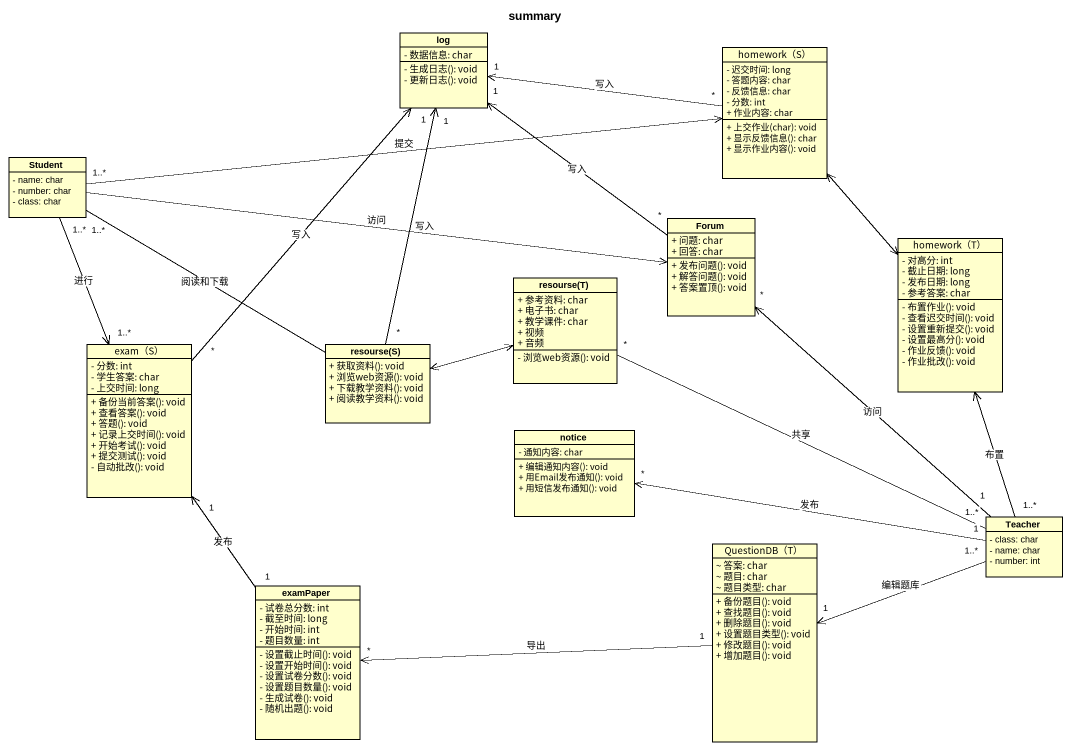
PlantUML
@startuml
title summary
hide circle
hide empty members
skinparam classAttributeIconSize 0
class log {
  - 数据信息: char
  - 生成日志(): void
  - 更新日志(): void
}
class "homework（S）" as homework_S {
  - 迟交时间: long
  - 答题内容: char
  - 反馈信息: char
  - 分数: int
  + 作业内容: char
  + 上交作业(char): void
  + 显示反馈信息(): char
  + 显示作业内容(): void
}
class Student {
  - name: char
  - number: char
  - class: char
}
class Forum {
  + 问题: char
  + 回答: char
  + 发布问题(): void
  + 解答问题(): void
  + 答案置顶(): void
}
class "homework（T）" as homework_T {
  - 对高分: int
  - 截止日期: long
  - 发布日期: long
  - 参考答案: char
  - 布置作业(): void
  - 查看迟交时间(): void
  - 设置重新提交(): void
  - 设置最高分(): void
  - 作业反馈(): void
  - 作业批改(): void
}
class "resourse(T)" as resourse_T {
  + 参考资料: char
  + 电子书: char
  + 教学课件: char
  + 视频
  + 音频
  - 浏览web资源(): void
}
class "exam（S）" as exam_S {
  - 分数: int
  - 学生答案: char
  - 上交时间: long
  + 备份当前答案(): void
  + 查看答案(): void
  + 答题(): void
  + 记录上交时间(): void
  + 开始考试(): void
  + 提交测试(): void
  - 自动批改(): void
}
class "resourse(S)" as resourse_S {
  + 获取资料(): void
  + 浏览web资源(): void
  + 下载教学资料(): void
  + 阅读教学资料(): void
}
class notice {
  - 通知内容: char
  + 编辑通知内容(): void
  + 用Email发布通知(): void
  + 用短信发布通知(): void
}
class "QuestionDB（T）" as QuestionDB_T {
  ~ 答案: char
  ~ 题目: char
  ~ 题目类型: char
  + 备份题目(): void
  + 查找题目(): void
  + 删除题目(): void
  + 设置题目类型(): void
  + 修改题目(): void
  + 增加题目(): void
}
class Teacher {
  - class: char
  - name: char
  - number: int
}
class examPaper {
  - 试卷总分数: int
  - 截至时间: long
  - 开始时间: int
  - 题目数量: int
  - 设置截止时间(): void
  - 设置开始时间(): void
  - 设置试卷分数(): void
  - 设置题目数量(): void
  - 生成试卷(): void
  - 随机出题(): void
}
homework_S "*" -left-> "1" log : 写入
homework_S <--> homework_T
Student "1..*" -right-> homework_S : 提交
Student -right-> Forum : 访问
Student "1..*" --> "1..*" exam_S : 进行
Student "1..*" -right- resourse_S : 阅读和下载
Forum "*" -up-> "1" log : 写入
Forum "*" <-- "1" Teacher : 访问
homework_T <-- "1..*" Teacher : 布置
exam_S "*" -up-> "1" log : 写入
exam_S "1" <-- "1" examPaper : 发布
resourse_S "*" -up-> "1" log : 写入
resourse_S <-right-> resourse_T
QuestionDB_T "1" <-right- "1..*" Teacher : 编辑题库
Teacher "1..*" -left- "*" resourse_T : 共享
Teacher "1" -left-> "*" notice : 发布
examPaper "*" <-right- "1" QuestionDB_T : 导出
@enduml
